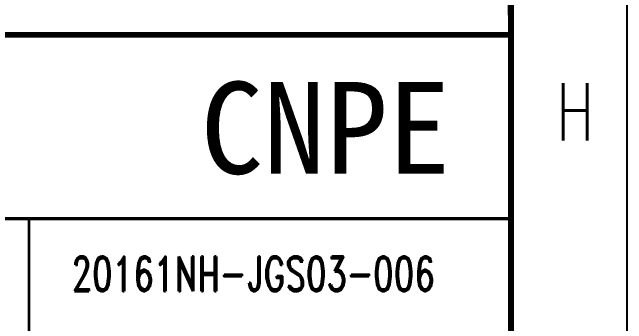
# Model space of a CAD drawing. Extents: x -383207 to 558143, y -95136 to 11777.
# Drawn here: x 137695 to 141710, y -90281 to -88248 of the extents above; entities that cross this region are included whole.
import ezdxf

# ---------------------------------------------------------------- set-up
doc = ezdxf.new("R2010")
doc.units = 0
doc.layers.get('0').update_dxf_attribs({"linetype": 'CONTINUOUS'})
for name, color, linetype in [('1', 7, 'CONTINUOUS'), ('PUB_TEXT', 7, 'CONTINUOUS'), ('TK', 4, 'CONTINUOUS')]:
    doc.layers.add(name, color=color, linetype=linetype)
doc.styles.add('HZbine', font='txt_____.ttf', dxfattribs={"width": 0.7, "bigfont": 'HZTXT'})
doc.styles.add('romand', font='romand.shx', dxfattribs={"width": 0.7, "height": 200, "bigfont": 'OCHINESE.shx'})
doc.styles.add('宋体', font='', dxfattribs={"width": 0.7})
doc.styles.get('宋体').set_extended_font_data('SimSun')

msp = doc.modelspace()

# ---------------------------------------------------------------- linework, layer by layer
msp.add_lwpolyline([(52535.1, -30419.6), (141710.1, -30419.6), (141710.1, -93494.6), (52535.1, -93494.6)], close=True)
at = {"layer": '1', "color": 2}
msp.add_line((140939.3, -88266.4), (140939.3, -82768.6), dxfattribs=at)
at = {"layer": '1'}
msp.add_line((140945.3, -88266.4), (140945.3, -82888.4), dxfattribs=at)
at = {"layer": '1', "color": 2, "const_width": 37.5}
for points in [[(127454.1, -92744.6), (140954.1, -92744.6), (140954.1, -82862.4), (127454.1, -82862.4)], [(127454.1, -88394.6), (140954.1, -88394.6), (140954.1, -92744.6), (127454.1, -92744.6)]]:
    msp.add_lwpolyline(points, close=True, dxfattribs=at)
at = {"layer": '1', "color": 2}
for points, const_width in [([(127454.1, -89594.6), (140954.1, -89594.6)], 22.5), ([(137804.1, -89594.6), (137804.1, -90344.6)], 18.7)]:
    msp.add_lwpolyline(points, dxfattribs=dict(at, const_width=const_width))
at = {"layer": 'TK', "color": 4, "flags": 128}
msp.add_lwpolyline([(141710.1, -30419.6), (141710.1, -93494.6)], dxfattribs=at)
at = {"layer": 'TK', "color": 4, "const_width": 37.5}
msp.add_lwpolyline([(54410.1, -31169.6), (140954.1, -31169.6), (140954.1, -92744.6), (54410.1, -92744.6)], close=True, dxfattribs=at)

# ---------------------------------------------------------------- texts
at = {"layer": 'PUB_TEXT', "color": 2, "style": '宋体'}
msp.add_text('CNPE', height=600, dxfattribs=at).set_placement((138925.7, -89301.8))
at = {"layer": 'TK', "color": 4, "style": 'HZbine', "width": 0.7}
msp.add_text('H', height=375, dxfattribs=at).set_placement((141249.2, -89084.2))
at = {"layer": 'TK', "color": 1, "style": 'romand', "width": 0.7}
msp.add_text('20161NH-JGS03-006', height=225, dxfattribs=at).set_placement((138081.2, -90068))

doc.saveas('drawing.dxf')
